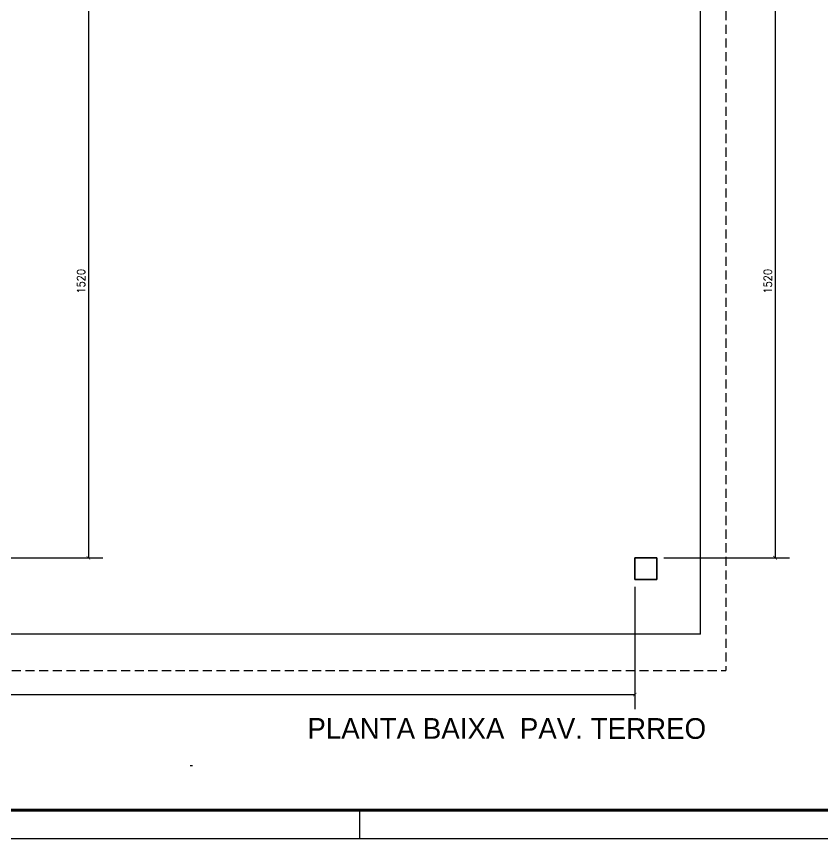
# Model space of a CAD drawing. Extents: x -81 to 244, y 231 to 317.
# Drawn here: x 44.4 to 66.56, y 231.25 to 253.85 of the extents above; entities that cross this region are included whole.
import ezdxf

# ---------------------------------------------------------------- set-up
doc = ezdxf.new("R2010")
doc.units = 0
doc.header["$MEASUREMENT"] = 0
doc.header["$PDMODE"] = 3
doc.linetypes.add('HIDDEN', pattern=[0.375, 0.25, -0.125])
doc.layers.get('0').update_dxf_attribs({"linetype": 'CONTINUOUS'})
doc.layers.get('DEFPOINTS').update_dxf_attribs({"linetype": 'CONTINUOUS'})
for name, color, linetype in [('ADI', 9, 'CONTINUOUS'), ('CAR', 5, 'CONTINUOUS'), ('CORTE03', 41, 'CONTINUOUS'), ('DIM', 1, 'CONTINUOUS'), ('EST', 6, 'CONTINUOUS'), ('PBX', 7, 'CONTINUOUS'), ('PISO2', 8, 'CONTINUOUS'), ('TEXTO01', 3, 'CONTINUOUS'), ('VIDRO', 250, 'CONTINUOUS')]:
    doc.layers.add(name, color=color, linetype=linetype)
doc.styles.add('ARQ', font='romans', dxfattribs={"width": 0.9})
doc.styles.add('STYLUS', font='stylu.ttf')
doc.dimstyles.get("Standard").update_dxf_attribs({"dimtxt": 0.5, "dimasz": 0.18, "dimexe": 0.18, "dimexo": 0.0625, "dimgap": 0.09, "dimtad": 0, "dimtoh": 1, "dimzin": 0, "dimdsep": 46, "dimtxsty": 'ARQ', "dimcen": 0.09, "dimadec": 0, "dimazin": 0, "dimtfac": 1, "dimtofl": 0, "dimtmove": 2, "dimatfit": 3, "dimfxl": 0, "dimtolj": 1, "dimarcsym": 0})

# ---------------------------------------------------------------- blocks, each defined once
blk = doc.blocks.new('_ARCHTICK')
at = {"color": 0, "linetype": 'ByBlock', "const_width": 0.15}
blk.add_lwpolyline([(-0.5, -0.5), (0.5, 0.5)], dxfattribs=at)
blk = doc.blocks.new('*D1216')
at = {"layer": 'DEFPOINTS', "color": 0}
for p in [(61.55490034549114, 254.1704695054307), (62.00490034792907, 238.9704695061871), (65.25969700726601, 238.9704695061871)]:
    blk.add_point(p, dxfattribs=at)
at = {"layer": 'DIM', "color": 1, "lineweight": -2}
for p, q in [((65.25969700726601, 254.1704695054306), (65.25969700726601, 238.9704695061871)), ((62.20490034792907, 238.9704695061871), (65.65969700726602, 238.9704695061871))]:
    blk.add_line(p, q, dxfattribs=at)
at = {"layer": 'DIM', "color": 1, "lineweight": -2, "xscale": 0.1, "yscale": 0.1, "zscale": 0.1}
for p, rotation in [((65.25969700726601, 254.1704695054306), 90), ((65.25969700726601, 238.9704695061871), 270)]:
    blk.add_blockref('_ARCHTICK', p, dxfattribs=dict(at, rotation=rotation))
at = {"layer": 'DIM', "color": 2, "insert": (65.05868518072195, 246.5704695058089), "char_height": 0.22, "attachment_point": 5, "rotation": 90, "style": 'ARQ'}
blk.add_mtext('\\A1;1520', dxfattribs=at)
blk = doc.blocks.new('*D1220')
at = {"layer": 'DEFPOINTS', "color": 0}
for p in [(15.15490034581038, 238.7955794071392), (61.40490034601285, 238.3704695071739), (61.40490034601285, 235.2119114518262)]:
    blk.add_point(p, dxfattribs=at)
at = {"layer": 'DIM', "color": 1, "lineweight": -2}
for p, q in [((61.40490034601285, 238.1704695071739), (61.40490034601285, 234.8119114518262)), ((15.15490034581038, 235.2119114518262), (61.40490034601285, 235.2119114518262))]:
    blk.add_line(p, q, dxfattribs=at)
at = {"layer": 'DIM', "color": 1, "lineweight": -2, "xscale": 0.1, "yscale": 0.1, "zscale": 0.1, "rotation": 180}
blk.add_blockref('_ARCHTICK', (15.15490034581038, 235.2119114518262), dxfattribs=at)
at = {"layer": 'DIM', "color": 1, "lineweight": -2, "xscale": 0.1, "yscale": 0.1, "zscale": 0.1}
blk.add_blockref('_ARCHTICK', (61.40490034601285, 235.2119114518262), dxfattribs=at)
at = {"layer": 'DIM', "color": 2, "insert": (38.27990034591161, 235.4129232783702), "char_height": 0.22, "attachment_point": 5, "style": 'ARQ'}
blk.add_mtext('\\A1;4625', dxfattribs=at)
blk = doc.blocks.new('*D1265')
at = {"layer": 'DEFPOINTS', "color": 0}
for p in [(46.38162155022989, 254.1704695054308), (41.00490034794316, 238.9704695059607), (46.38162155023007, 238.9704695059607)]:
    blk.add_point(p, dxfattribs=at)
at = {"layer": 'DIM', "color": 1, "lineweight": -2}
for p, q in [((46.38162155023008, 254.1704695054308), (46.38162155023007, 238.9704695059607)), ((41.20490034794317, 238.9704695059607), (46.78162155023007, 238.9704695059607))]:
    blk.add_line(p, q, dxfattribs=at)
at = {"layer": 'DIM', "color": 1, "lineweight": -2, "xscale": 0.1, "yscale": 0.1, "zscale": 0.1}
for p, rotation in [((46.38162155023008, 254.1704695054308), 90), ((46.38162155023007, 238.9704695059607), 270)]:
    blk.add_blockref('_ARCHTICK', p, dxfattribs=dict(at, rotation=rotation))
at = {"layer": 'DIM', "color": 2, "insert": (46.18060972368602, 246.5704695056957), "char_height": 0.22, "attachment_point": 5, "rotation": 90, "style": 'ARQ'}
blk.add_mtext('\\A1;1520', dxfattribs=at)

msp = doc.modelspace()

# ---------------------------------------------------------------- linework, layer by layer
at = {"layer": 'ADI', "color": 5}
msp.add_line((-30.73528348670473, 231.2529964779993), (88.72434645132799, 231.2529964779992), dxfattribs=at)
at = {"layer": 'CAR', "color": 2}
msp.add_line((53.83239982350599, 232.0320250002432), (53.83239982350599, 231.2529964779993), dxfattribs=at)
at = {"layer": 'CORTE03'}
msp.add_line((49.24796551417617, 233.2536906184207), (49.18496551582828, 233.2536722924636), dxfattribs=at)
at = {"layer": 'EST', "color": 6, "linetype": 'Continuous'}
for p, q in [((62.00490034569188, 238.9704695061871), (61.40490034489383, 238.9704695055343)), ((61.40490034489383, 238.9704695055343), (61.40490034601285, 238.3704695065988)), ((61.40490034834031, 238.3704695071739), (61.40490034713125, 238.9704695051774)), ((61.40490034713125, 238.9704695051774), (62.00490034792907, 238.970469505456)), ((62.00490034541335, 238.3704695053894), (62.00490034569188, 238.9704695061871)), ((62.00490034792907, 238.970469505456), (62.0049003472765, 238.3704695037266)), ((61.40490034601285, 238.3704695065988), (62.00490034541335, 238.3704695053894)), ((62.0049003472765, 238.3704695037266), (61.40490034834031, 238.3704695071739))]:
    msp.add_line(p, q, dxfattribs=at)
at = {"layer": 'PBX', "color": 2, "linetype": 'HIDDEN'}
for p in [(63.90490012445187, 300.8704697387133), (-4.095099654082759, 235.8704695046272)]:
    msp.add_line(p, (63.9049003442091, 235.8704697369638), dxfattribs=at)
at = {"layer": 'PISO2'}
for q in [(63.20490034614173, 299.9204695047242), (-2.795099653442179, 236.8704695060872)]:
    msp.add_line((63.20490034631322, 236.8704695047005), q, dxfattribs=at)
at = {"layer": 'VIDRO', "const_width": 0.085}
msp.add_lwpolyline([(-29.95625496446081, 232.0320250002434), (87.65947314759032, 232.0320250002431)], dxfattribs=at)

# ---------------------------------------------------------------- texts
at = {"layer": 'TEXTO01', "ltscale": 0.25, "style": 'STYLUS'}
msp.add_text('PLANTA BAIXA  PAV. TERREO', height=0.5695312500000002, rotation=359.9833333333339, dxfattribs=at).set_placement((52.40187497001492, 233.996401397937))

# ---------------------------------------------------------------- dimensions: what is measured, and where the dimension line sits
at = {"layer": 'DIM'}
for base, p1, p2, picture, middle in [((46.38162155023007, 238.9704695059607), (46.38162155022989, 254.1704695054308), (41.00490034794316, 238.9704695059607), '*D1265', (46.18060972368602, 246.5704695056957)), ((65.25969700726601, 238.9704695061871), (61.55490034549114, 254.1704695054307), (62.00490034792907, 238.9704695061871), '*D1216', (65.05868518072195, 246.5704695058089))]:
    dim = msp.add_linear_dim(base=base, p1=p1, p2=p2, angle=90, dimstyle='Standard', override={"dimtxt": 0.22, "dimasz": 0.1, "dimexe": 0.4, "dimexo": 0.2, "dimtad": 1, "dimtoh": 0, "dimdec": 0, "dimlfac": 100, "dimzin": 8, "dimblk1": 'ARCHTICK', "dimblk2": 'ARCHTICK', "dimsah": 1, "dimcen": 0.02, "dimse1": 1, "dimclrd": 1, "dimclre": 1, "dimclrt": 2, "dimtdec": 0, "dimtix": 1, "dimtmove": 0}, dxfattribs=at)
    dim.commit()
    dim.dimension.update_dxf_attribs({"geometry": picture, "text_midpoint": middle})
dim = msp.add_linear_dim(base=(61.40490034601285, 235.2119114518262), p1=(15.15490034581038, 238.7955794071392), p2=(61.40490034601285, 238.3704695071739), dimstyle='Standard', override={"dimtxt": 0.22, "dimasz": 0.1, "dimexe": 0.4, "dimexo": 0.2, "dimtad": 1, "dimtoh": 0, "dimdec": 0, "dimlfac": 100, "dimzin": 8, "dimblk1": 'ARCHTICK', "dimblk2": 'ARCHTICK', "dimsah": 1, "dimcen": 0.02, "dimse1": 1, "dimclrd": 1, "dimclre": 1, "dimclrt": 2, "dimtdec": 0, "dimtix": 1, "dimtmove": 0}, dxfattribs=at)
dim.commit()
dim.dimension.update_dxf_attribs({"geometry": '*D1220', "text_midpoint": (38.27990034591161, 235.4129232783702)})

doc.saveas('drawing.dxf')
